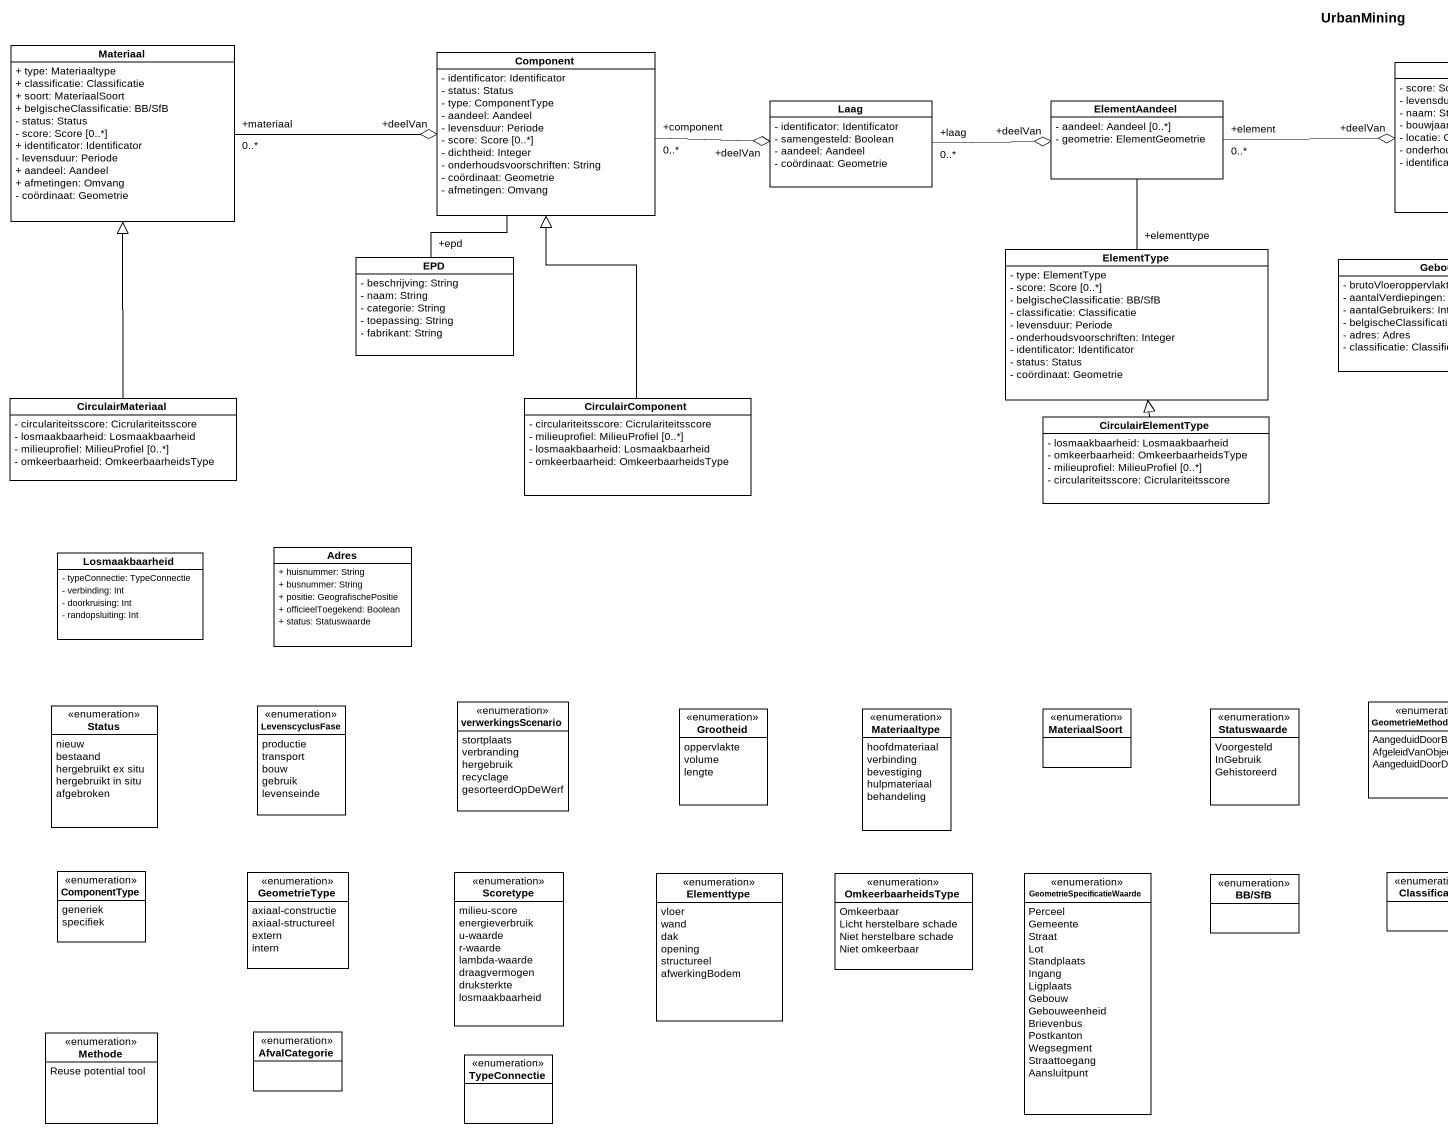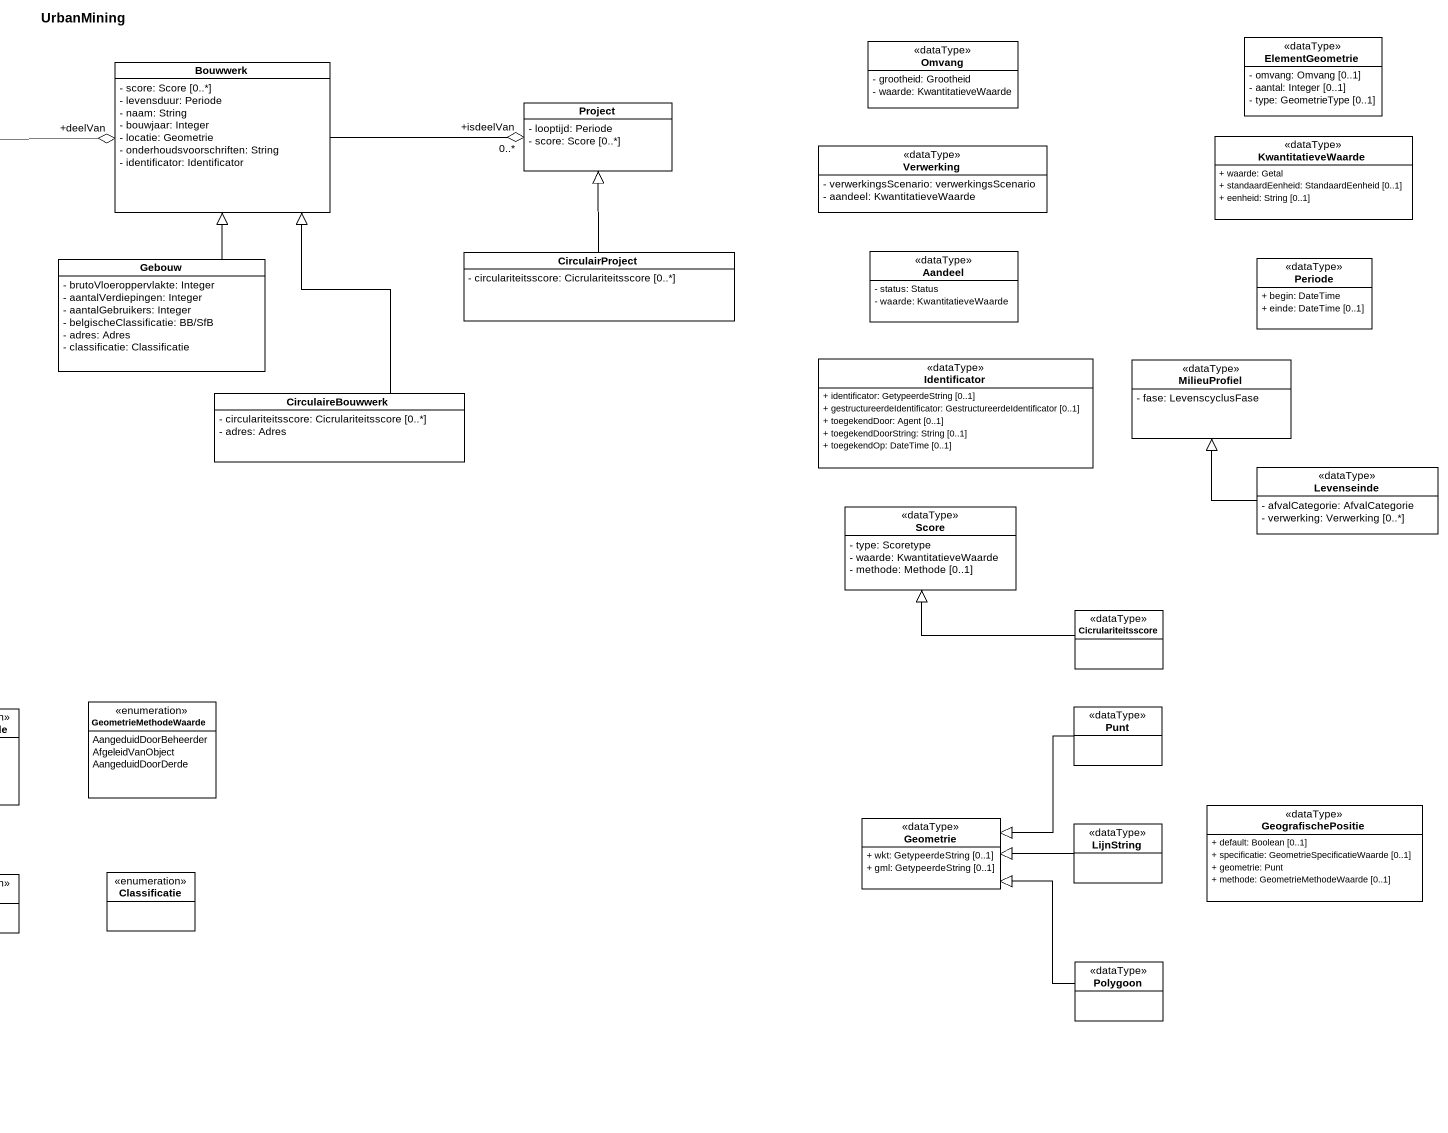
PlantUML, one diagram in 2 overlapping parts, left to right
@startuml
title UrbanMining
hide circle
hide empty members
skinparam classAttributeIconSize 0
class ElementGeometrie <<dataType>> {
  - omvang: Omvang [0..1]
  - aantal: Integer [0..1]
  - type: GeometrieType [0..1]
}
class Materiaal {
  + type: Materiaaltype
  + classificatie: Classificatie
  + soort: MateriaalSoort
  + belgischeClassificatie: BB/SfB
  - status: Status
  - score: Score [0..*]
  + identificator: Identificator
  - levensduur: Periode
  + aandeel: Aandeel
  + afmetingen: Omvang
  - coördinaat: Geometrie
}
class "Component" as Component_ {
  - identificator: Identificator
  - status: Status
  - type: ComponentType
  - aandeel: Aandeel
  - levensduur: Periode
  - score: Score [0..*]
  - dichtheid: Integer
  - onderhoudsvoorschriften: String
  - coördinaat: Geometrie
  - afmetingen: Omvang
}
class Bouwwerk {
  - score: Score [0..*]
  - levensduur: Periode
  - naam: String
  - bouwjaar: Integer
  - locatie: Geometrie
  - onderhoudsvoorschriften: String
  - identificator: Identificator
}
class Omvang <<dataType>> {
  - grootheid: Grootheid
  - waarde: KwantitatieveWaarde
}
class Laag {
  - identificator: Identificator
  - samengesteld: Boolean
  - aandeel: Aandeel
  - coördinaat: Geometrie
}
class ElementAandeel {
  - aandeel: Aandeel [0..*]
  - geometrie: ElementGeometrie
}
class Project {
  - looptijd: Periode
  - score: Score [0..*]
}
class Verwerking <<dataType>> {
  - verwerkingsScenario: verwerkingsScenario
  - aandeel: KwantitatieveWaarde
}
class KwantitatieveWaarde <<dataType>> {
  + waarde: Getal
  + standaardEenheid: StandaardEenheid [0..1]
  + eenheid: String [0..1]
}
class EPD {
  - beschrijving: String
  - naam: String
  - categorie: String
  - toepassing: String
  - fabrikant: String
}
class ElementType {
  - type: ElementType
  - score: Score [0..*]
  - belgischeClassificatie: BB/SfB
  - classificatie: Classificatie
  - levensduur: Periode
  - onderhoudsvoorschriften: Integer
  - identificator: Identificator
  - status: Status
  - coördinaat: Geometrie
}
class Gebouw {
  - brutoVloeroppervlakte: Integer
  - aantalVerdiepingen: Integer
  - aantalGebruikers: Integer
  - belgischeClassificatie: BB/SfB
  - adres: Adres
  - classificatie: Classificatie
}
class CirculairProject {
  - circulariteitsscore: Cicrulariteitsscore [0..*]
}
class Aandeel <<dataType>> {
  - status: Status
  - waarde: KwantitatieveWaarde
}
class Periode <<dataType>> {
  + begin: DateTime
  + einde: DateTime [0..1]
}
class CirculaireBouwwerk {
  - circulariteitsscore: Cicrulariteitsscore [0..*]
  - adres: Adres
}
class Identificator <<dataType>> {
  + identificator: GetypeerdeString [0..1]
  + gestructureerdeIdentificator: GestructureerdeIdentificator [0..1]
  + toegekendDoor: Agent [0..1]
  + toegekendDoorString: String [0..1]
  + toegekendOp: DateTime [0..1]
}
class MilieuProfiel <<dataType>> {
  - fase: LevenscyclusFase
}
class CirculairMateriaal {
  - circulariteitsscore: Cicrulariteitsscore
  - losmaakbaarheid: Losmaakbaarheid
  - milieuprofiel: MilieuProfiel [0..*]
  - omkeerbaarheid: OmkeerbaarheidsType
}
class CirculairComponent {
  - circulariteitsscore: Cicrulariteitsscore
  - milieuprofiel: MilieuProfiel [0..*]
  - losmaakbaarheid: Losmaakbaarheid
  - omkeerbaarheid: OmkeerbaarheidsType
}
class CirculairElementType {
  - losmaakbaarheid: Losmaakbaarheid
  - omkeerbaarheid: OmkeerbaarheidsType
  - milieuprofiel: MilieuProfiel [0..*]
  - circulariteitsscore: Cicrulariteitsscore
}
class Levenseinde <<dataType>> {
  - afvalCategorie: AfvalCategorie
  - verwerking: Verwerking [0..*]
}
class Score <<dataType>> {
  - type: Scoretype
  - waarde: KwantitatieveWaarde
  - methode: Methode [0..1]
}
class Losmaakbaarheid {
  - typeConnectie: TypeConnectie
  - verbinding: Int
  - doorkruising: Int
  - randopsluiting: Int
}
class Adres {
  + huisnummer: String
  + busnummer: String
  + positie: GeografischePositie
  + officieelToegekend: Boolean
  + status: Statuswaarde
}
class Cicrulariteitsscore <<dataType>>
enum Status {
  nieuw
  bestaand
  hergebruikt ex situ
  hergebruikt in situ
  afgebroken
}
enum LevenscyclusFase {
  productie
  transport
  bouw
  gebruik
  levenseinde
}
enum verwerkingsScenario {
  stortplaats
  verbranding
  hergebruik
  recyclage
  gesorteerdOpDeWerf
}
enum GeometrieMethodeWaarde {
  AangeduidDoorBeheerder
  AfgeleidVanObject
  AangeduidDoorDerde
}
enum Grootheid {
  oppervlakte
  volume
  lengte
}
enum Materiaaltype {
  hoofdmateriaal
  verbinding
  bevestiging
  hulpmateriaal
  behandeling
}
enum MateriaalSoort
enum Statuswaarde {
  Voorgesteld
  InGebruik
  Gehistoreerd
}
class Punt <<dataType>>
class Geometrie <<dataType>> {
  + wkt: GetypeerdeString [0..1]
  + gml: GetypeerdeString [0..1]
}
class LijnString <<dataType>>
class GeografischePositie <<dataType>> {
  + default: Boolean [0..1]
  + specificatie: GeometrieSpecificatieWaarde [0..1]
  + geometrie: Punt
  + methode: GeometrieMethodeWaarde [0..1]
}
enum ComponentType {
  generiek
  specifiek
}
enum GeometrieType {
  axiaal-constructie
  axiaal-structureel
  extern
  intern
}
enum Scoretype {
  milieu-score
  energieverbruik
  u-waarde
  r-waarde
  lambda-waarde
  draagvermogen
  druksterkte
  losmaakbaarheid
}
enum Elementtype {
  vloer
  wand
  dak
  opening
  structureel
  afwerkingBodem
}
enum OmkeerbaarheidsType {
  Omkeerbaar
  Licht herstelbare schade
  Niet herstelbare schade
  Niet omkeerbaar
}
enum GeometrieSpecificatieWaarde {
  Perceel
  Gemeente
  Straat
  Lot
  Standplaats
  Ingang
  Ligplaats
  Gebouw
  Gebouweenheid
  Brievenbus
  Postkanton
  Wegsegment
  Straattoegang
  Aansluitpunt
}
enum "BB/SfB" as BB_SfB
enum Classificatie
class Polygoon <<dataType>>
enum Methode {
  Reuse potential tool
}
enum AfvalCategorie
enum TypeConnectie
Materiaal "+materiaal\n0..*" -right-o "+deelVan" Component_
Component_ "+component\n0..*" -right-o "+deelVan" Laag
Component_ -- "+epd" EPD
Bouwwerk -right-o "+isdeelVan\n0..*" Project
Laag "+laag\n0..*" -right-o "+deelVan" ElementAandeel
ElementAandeel "+element\n0..*" -right-o "+deelVan" Bouwwerk
ElementAandeel -- "+elementtype" ElementType
Gebouw -up-|> Bouwwerk
CirculairProject -up-|> Project
CirculaireBouwwerk -up-|> Bouwwerk
CirculairMateriaal -up-|> Materiaal
CirculairComponent -up-|> Component_
CirculairElementType -up-|> ElementType
Levenseinde -up-|> MilieuProfiel
Cicrulariteitsscore -left-|> Score
Punt --|> Geometrie
LijnString -left-|> Geometrie
Polygoon -up-|> Geometrie
@enduml
